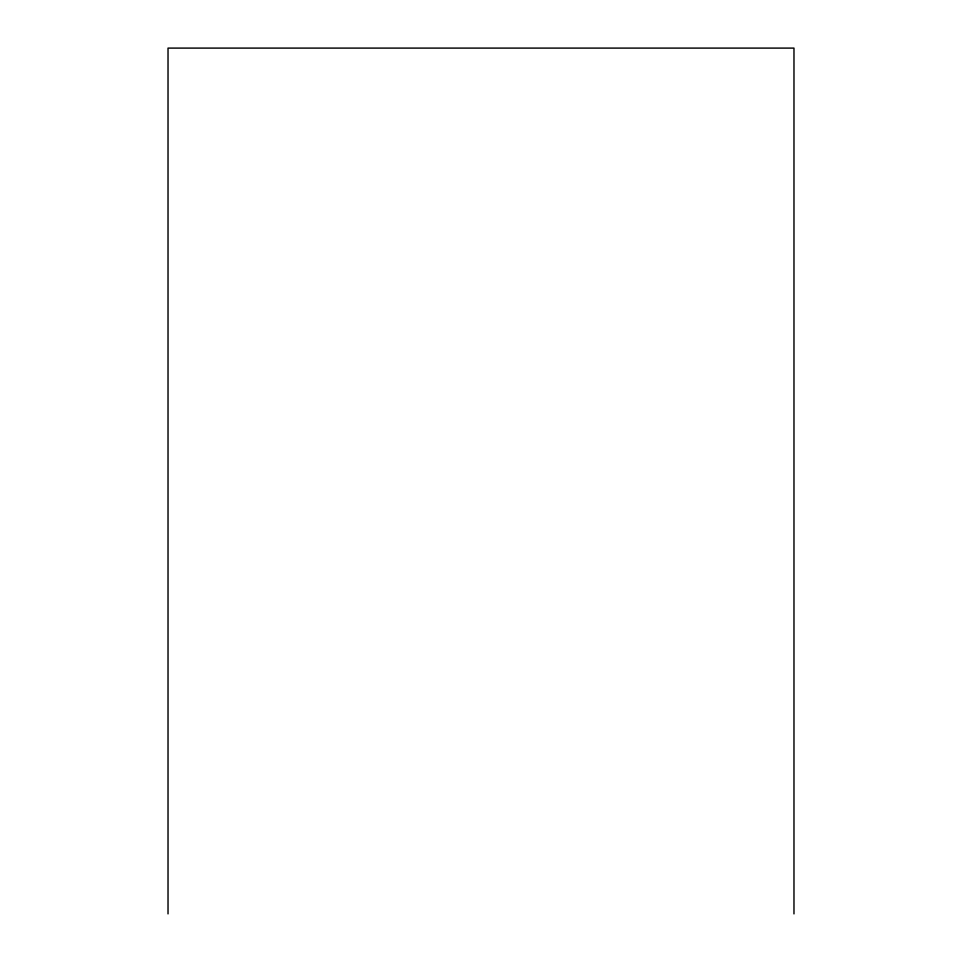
<?xml version="1.0" encoding="UTF-8"?>
<svg xmlns="http://www.w3.org/2000/svg" width="962" height="962" viewBox="0 0 962 962"><rect width="100%" height="100%" fill="white"/><g stroke="black" fill="none" stroke-linecap="round" stroke-linejoin="round"><path stroke-width="1.44" d="M793.975 913.9L793.975 48.1L168.025 48.1L168.025 913.9"/></g></svg>
